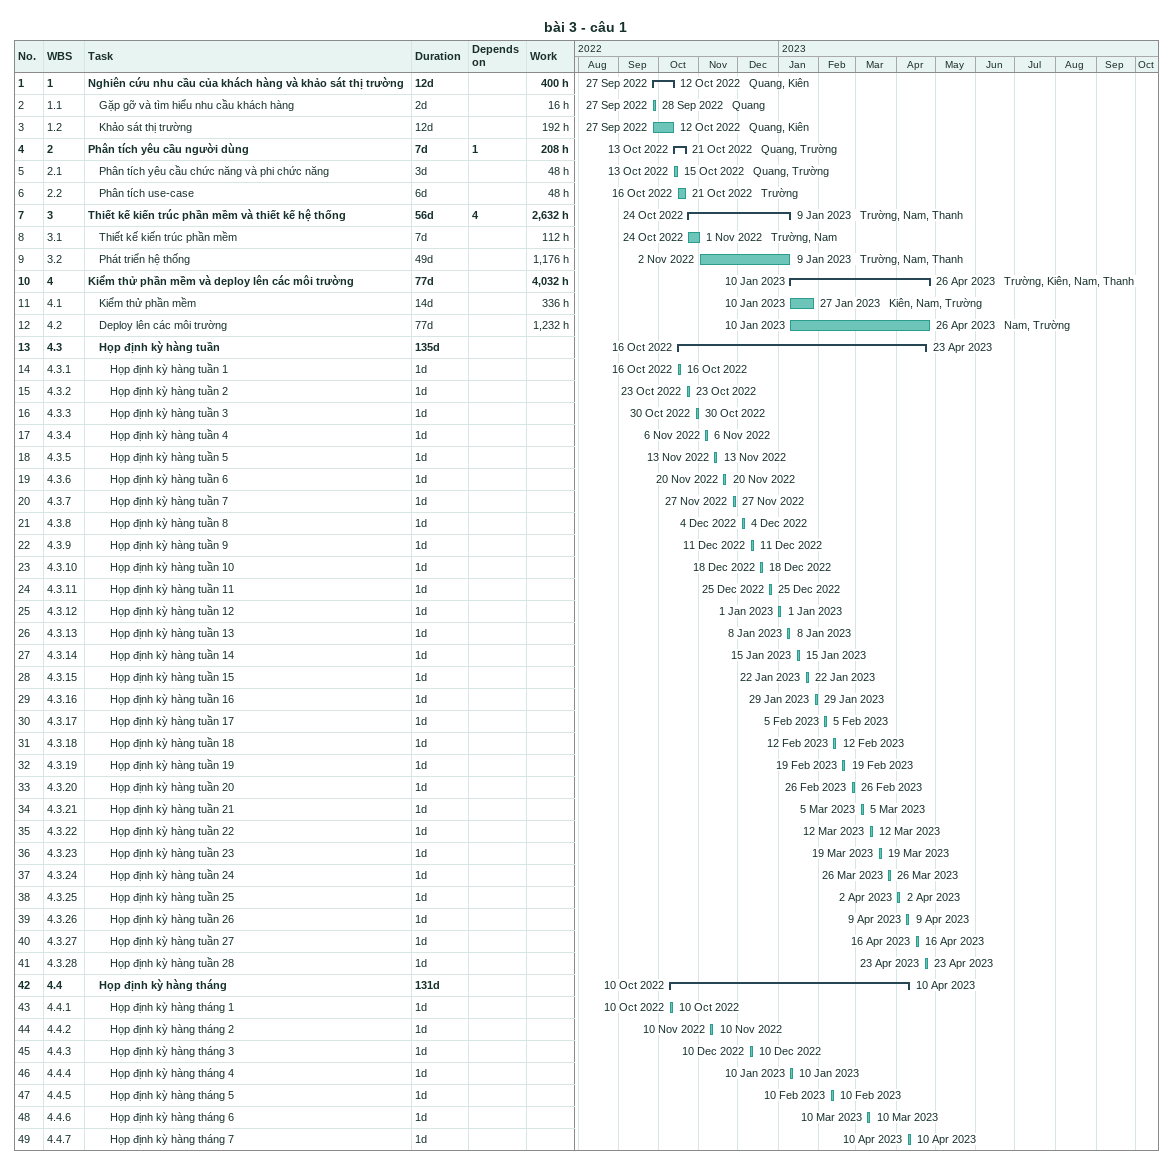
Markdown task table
bài 3 - câu 1

| ID | WBS | Task | Duration | Start | Finish | Predecessors | Resources | Work (h) |
|---|---|---|---|---|---|---|---|---|
| 1 | 1 | **Nghiên cứu nhu cầu của khách hàng và khảo sát thị trường** | 12d | 2022-09-27 | 2022-10-12 |  | Quang, Kiên | 400 |
| 2 | 1.1 | Gặp gỡ và tìm hiểu nhu cầu khách hàng | 2d | 2022-09-27 | 2022-09-28 |  | Quang | 16 |
| 3 | 1.2 | Khảo sát thị trường | 12d | 2022-09-27 | 2022-10-12 |  | Quang, Kiên | 192 |
| 4 | 2 | **Phân tích yêu cầu người dùng** | 7d | 2022-10-13 | 2022-10-21 | 1 | Quang, Trường | 208 |
| 5 | 2.1 | Phân tích yêu cầu chức năng và phi chức năng | 3d | 2022-10-13 | 2022-10-15 |  | Quang, Trường | 48 |
| 6 | 2.2 | Phân tích use-case | 6d | 2022-10-16 | 2022-10-21 |  | Trường | 48 |
| 7 | 3 | **Thiết kế kiến trúc phần mềm và thiết kế hệ thống** | 56d | 2022-10-24 | 2023-01-09 | 4 | Trường, Nam, Thanh | 2632 |
| 8 | 3.1 | Thiết kế kiến trúc phần mềm | 7d | 2022-10-24 | 2022-11-01 |  | Trường, Nam | 112 |
| 9 | 3.2 | Phát triển hệ thống | 49d | 2022-11-02 | 2023-01-09 |  | Trường, Nam, Thanh | 1176 |
| 10 | 4 | **Kiểm thử phần mềm và deploy lên các môi trường** | 77d | 2023-01-10 | 2023-04-26 |  | Trường, Kiên, Nam, Thanh | 4032 |
| 11 | 4.1 | Kiểm thử phần mềm | 14d | 2023-01-10 | 2023-01-27 |  | Kiên, Nam, Trường | 336 |
| 12 | 4.2 | Deploy lên các môi trường | 77d | 2023-01-10 | 2023-04-26 |  | Nam, Trường | 1232 |
| 13 | 4.3 | **Họp định kỳ hàng tuần** | 135d | 2022-10-16 | 2023-04-23 |  |  |  |
| 14 | 4.3.1 | Họp định kỳ hàng tuần 1 | 1d | 2022-10-16 | 2022-10-16 |  |  |  |
| 15 | 4.3.2 | Họp định kỳ hàng tuần 2 | 1d | 2022-10-23 | 2022-10-23 |  |  |  |
| 16 | 4.3.3 | Họp định kỳ hàng tuần 3 | 1d | 2022-10-30 | 2022-10-30 |  |  |  |
| 17 | 4.3.4 | Họp định kỳ hàng tuần 4 | 1d | 2022-11-06 | 2022-11-06 |  |  |  |
| 18 | 4.3.5 | Họp định kỳ hàng tuần 5 | 1d | 2022-11-13 | 2022-11-13 |  |  |  |
| 19 | 4.3.6 | Họp định kỳ hàng tuần 6 | 1d | 2022-11-20 | 2022-11-20 |  |  |  |
| 20 | 4.3.7 | Họp định kỳ hàng tuần 7 | 1d | 2022-11-27 | 2022-11-27 |  |  |  |
| 21 | 4.3.8 | Họp định kỳ hàng tuần 8 | 1d | 2022-12-04 | 2022-12-04 |  |  |  |
| 22 | 4.3.9 | Họp định kỳ hàng tuần 9 | 1d | 2022-12-11 | 2022-12-11 |  |  |  |
| 23 | 4.3.10 | Họp định kỳ hàng tuần 10 | 1d | 2022-12-18 | 2022-12-18 |  |  |  |
| 24 | 4.3.11 | Họp định kỳ hàng tuần 11 | 1d | 2022-12-25 | 2022-12-25 |  |  |  |
| 25 | 4.3.12 | Họp định kỳ hàng tuần 12 | 1d | 2023-01-01 | 2023-01-01 |  |  |  |
| 26 | 4.3.13 | Họp định kỳ hàng tuần 13 | 1d | 2023-01-08 | 2023-01-08 |  |  |  |
| 27 | 4.3.14 | Họp định kỳ hàng tuần 14 | 1d | 2023-01-15 | 2023-01-15 |  |  |  |
| 28 | 4.3.15 | Họp định kỳ hàng tuần 15 | 1d | 2023-01-22 | 2023-01-22 |  |  |  |
| 29 | 4.3.16 | Họp định kỳ hàng tuần 16 | 1d | 2023-01-29 | 2023-01-29 |  |  |  |
| 30 | 4.3.17 | Họp định kỳ hàng tuần 17 | 1d | 2023-02-05 | 2023-02-05 |  |  |  |
| 31 | 4.3.18 | Họp định kỳ hàng tuần 18 | 1d | 2023-02-12 | 2023-02-12 |  |  |  |
| 32 | 4.3.19 | Họp định kỳ hàng tuần 19 | 1d | 2023-02-19 | 2023-02-19 |  |  |  |
| 33 | 4.3.20 | Họp định kỳ hàng tuần 20 | 1d | 2023-02-26 | 2023-02-26 |  |  |  |
| 34 | 4.3.21 | Họp định kỳ hàng tuần 21 | 1d | 2023-03-05 | 2023-03-05 |  |  |  |
| 35 | 4.3.22 | Họp định kỳ hàng tuần 22 | 1d | 2023-03-12 | 2023-03-12 |  |  |  |
| 36 | 4.3.23 | Họp định kỳ hàng tuần 23 | 1d | 2023-03-19 | 2023-03-19 |  |  |  |
| 37 | 4.3.24 | Họp định kỳ hàng tuần 24 | 1d | 2023-03-26 | 2023-03-26 |  |  |  |
| 38 | 4.3.25 | Họp định kỳ hàng tuần 25 | 1d | 2023-04-02 | 2023-04-02 |  |  |  |
| 39 | 4.3.26 | Họp định kỳ hàng tuần 26 | 1d | 2023-04-09 | 2023-04-09 |  |  |  |
| 40 | 4.3.27 | Họp định kỳ hàng tuần 27 | 1d | 2023-04-16 | 2023-04-16 |  |  |  |
| 41 | 4.3.28 | Họp định kỳ hàng tuần 28 | 1d | 2023-04-23 | 2023-04-23 |  |  |  |
| 42 | 4.4 | **Họp định kỳ hàng tháng** | 131d | 2022-10-10 | 2023-04-10 |  |  |  |
| 43 | 4.4.1 | Họp định kỳ hàng tháng 1 | 1d | 2022-10-10 | 2022-10-10 |  |  |  |
| 44 | 4.4.2 | Họp định kỳ hàng tháng 2 | 1d | 2022-11-10 | 2022-11-10 |  |  |  |
| 45 | 4.4.3 | Họp định kỳ hàng tháng 3 | 1d | 2022-12-10 | 2022-12-10 |  |  |  |
| 46 | 4.4.4 | Họp định kỳ hàng tháng 4 | 1d | 2023-01-10 | 2023-01-10 |  |  |  |
| 47 | 4.4.5 | Họp định kỳ hàng tháng 5 | 1d | 2023-02-10 | 2023-02-10 |  |  |  |
| 48 | 4.4.6 | Họp định kỳ hàng tháng 6 | 1d | 2023-03-10 | 2023-03-10 |  |  |  |
| 49 | 4.4.7 | Họp định kỳ hàng tháng 7 | 1d | 2023-04-10 | 2023-04-10 |  |  |  |
